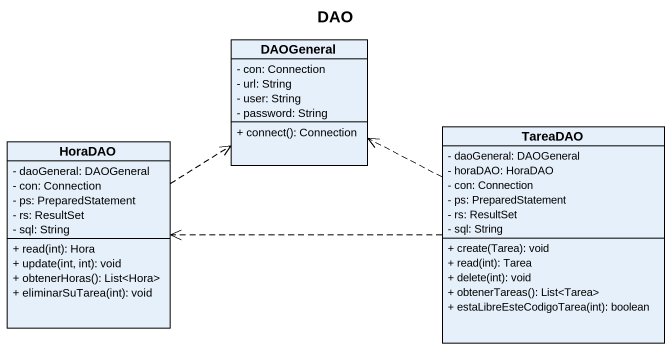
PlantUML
@startuml
title DAO
hide circle
hide empty members
skinparam classAttributeIconSize 0
class DAOGeneral {
  - con: Connection
  - url: String
  - user: String
  - password: String
  + connect(): Connection
}
class TareaDAO {
  - daoGeneral: DAOGeneral
  - horaDAO: HoraDAO
  - con: Connection
  - ps: PreparedStatement
  - rs: ResultSet
  - sql: String
  + create(Tarea): void
  + read(int): Tarea
  + delete(int): void
  + obtenerTareas(): List<Tarea>
  + estaLibreEsteCodigoTarea(int): boolean
}
class HoraDAO {
  - daoGeneral: DAOGeneral
  - con: Connection
  - ps: PreparedStatement
  - rs: ResultSet
  - sql: String
  + read(int): Hora
  + update(int, int): void
  + obtenerHoras(): List<Hora>
  + eliminarSuTarea(int): void
}
TareaDAO .left.> DAOGeneral
TareaDAO .left.> HoraDAO
HoraDAO .up.> DAOGeneral
@enduml
